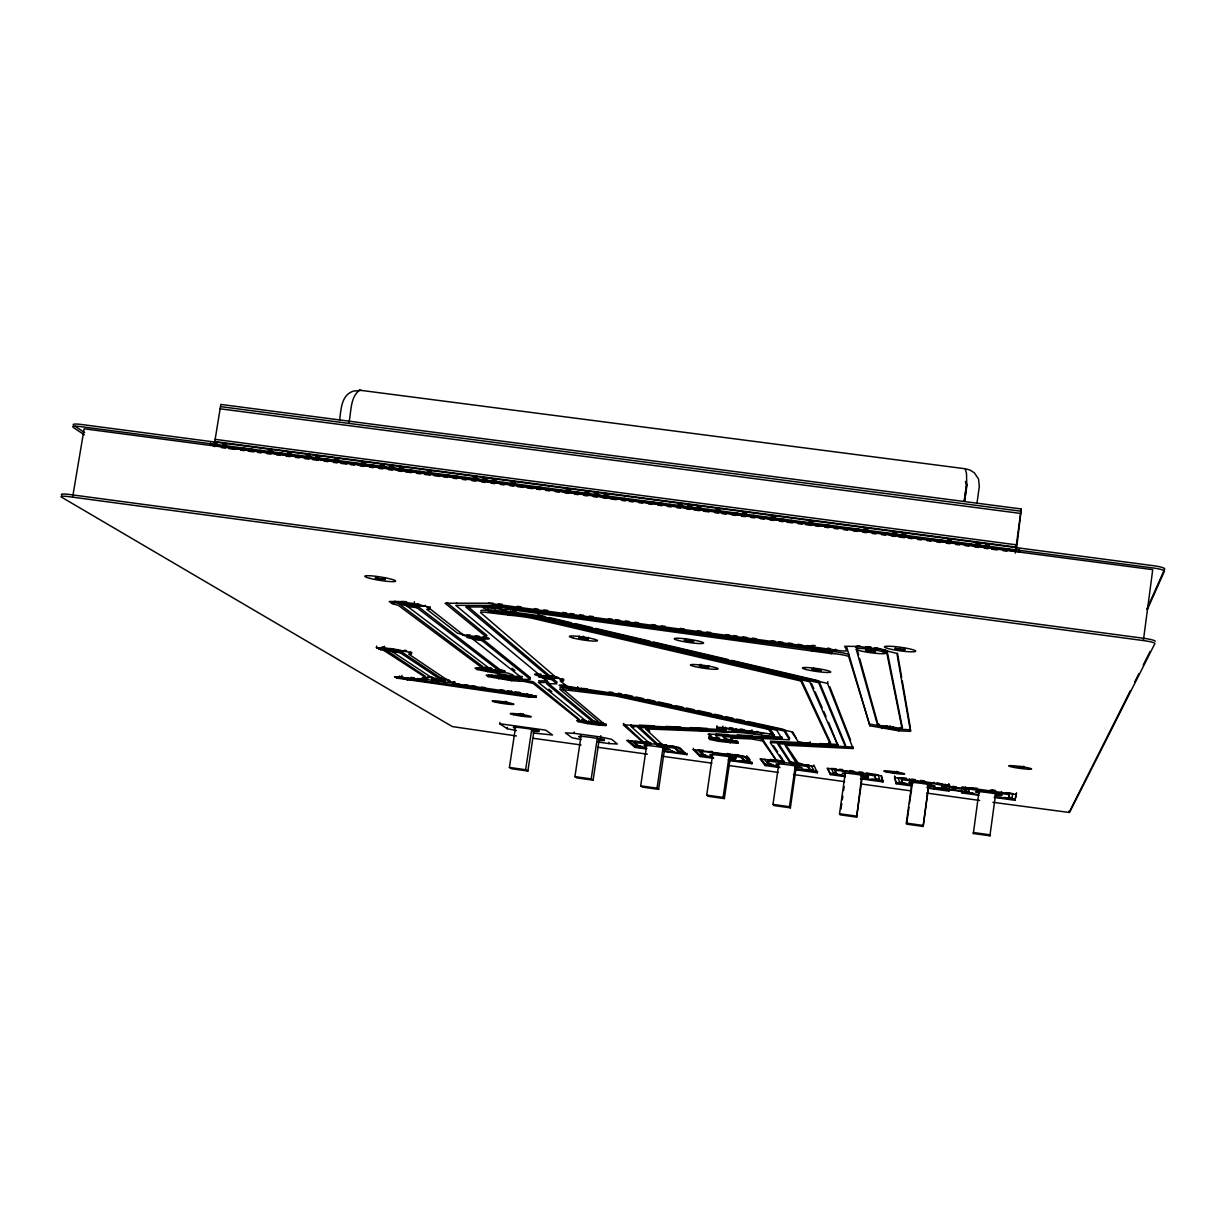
<?xml version="1.0" encoding="UTF-8"?>
<svg xmlns="http://www.w3.org/2000/svg" width="1226" height="1226" viewBox="0 0 1226 1226"><rect width="100%" height="100%" fill="white"/><g stroke="black" fill="none" stroke-linecap="round" stroke-linejoin="round"><path stroke-width="1.5" d="M979.038 795.291L962.042 792.915L961.153 791.582L955.391 790.54L949.66 789.988L948.832 791.092L928.128 788.211M962.042 792.915L961.322 790.28M965.598 787.138L965.368 791.429L965.552 790.126M976.601 794.463L968.678 792.778L968.785 789.023L1009.289 794.647L1009.473 793.329L1006.27 792.64M977.091 788.226L961.92 787.628M973.337 833.511L973.398 832.5L990.072 834.829L989.918 835.825L973.337 833.511L979.084 790.831M1015.312 553.11L1015.741 549.325M1015.925 548.497L1016.354 544.834L215.132 439.352M1016.553 549.018L1021.243 508.959L220.849 404.427L214.427 443.72M1143.475 639.773L1152.731 569.661L84.134 428.778L72.763 496.392M1014.944 800.287L1016.492 793.191L1014.944 800.287L994.163 797.39M1024.185 766.495L1023.986 767.982L1022.821 768.043L1020.124 767.767L1020.323 766.281M1022.821 768.043L1023.128 766.127M968.969 787.705L968.755 789.927L941.905 786.188L941.829 785.284L933.676 783.537L901.478 779.675L901.662 778.357L906.412 778.648M968.678 792.778L968.847 791.475M1021.243 508.959L1016.048 547.072L214.78 441.529M1020.047 552.236L1018.76 551.577L1019.067 549.325M989.918 835.825L995.742 793.145M1001.29 792.931L1001.458 791.613M994.96 797.023L1008.538 798.325L1008.722 797.023M910.673 783.981L910.504 785.268L902.428 783.567L901.478 779.675M929.124 783.199L923.147 826.462L906.627 824.148L906.336 823.09L912.113 781.529M906.888 822.263L908.972 807.229M909.493 803.474L912.634 780.916M964.142 501.173L966.716 482.584L966.502 473.389L965.123 468.746L359.494 390.174C349.732 397.776 351.464 412.442 348.751 423.276M964.387 501.357L966.701 484.684L966.042 483.243M964.678 501.434L966.992 484.776L965.414 481.435M923.147 826.462L928.695 783.828M933.676 783.537L933.86 782.219M926.948 787.552L934.258 788.579L934.442 787.276M977.015 503.043L979.313 486.37L978.517 478.998L974.348 472.822L970.088 470.079L965.123 468.746M941.905 786.188L942.012 783.966L942.089 784.885L949.108 785.851M934.258 788.579L942.15 789.084L942.319 787.797M1016.308 794.509L962.042 786.969L961.138 788.119L955.315 787.552L948.556 786.111L948.679 783.766L949.66 785.176M948.832 791.092L948.955 788.808M845.388 772.257L839.534 813.727L840.178 814.83L856.637 817.144L861.909 774.556M856.637 817.144L862.69 773.974M870.138 724.183L899.041 729.24L910.703 729.761L910.489 731.355L898.827 730.834L869.908 725.777L846.814 647.527L845.771 646.991M876.008 779.889L874.628 775.935L866.338 774.188L866.521 772.87L874.812 774.633L876.008 779.889L861.035 778.387M881.433 649.152L885.908 650.255L885.616 652.263L877.034 650.332A15.494 1.732 8 0 0 856.208 649.136L877.663 725.639L890.183 728.535L902.121 728.995L886.873 653.289L884.957 652.247L885.233 650.255M877.663 725.639L877.893 724.045L878.965 724.198A12.321 1.103 8 0 0 878.015 724.505M874.628 775.935L874.812 774.633M882.076 728.52L882.306 726.941M885.923 727.217L894.06 728.336L887.18 727.646L885.923 727.217L886.153 725.623M887.18 727.646L887.409 726.068M900.145 649.642L905.248 649.734L894.842 648.324L900.145 649.642L900.436 647.619M889.907 727.401L890.122 725.807M890.091 728.152L890.306 726.574M860.468 778.801L882.965 781.927L881.647 775.951M892.942 728.443L893.156 726.849M903.792 649.964L904.083 647.926M898.827 730.834L899.041 729.24M897.83 771.629L897.647 772.978L890.766 772.028L894.275 772.778L894.459 771.43M896.129 783.751L894.628 776.257L896.129 783.751L911.179 785.851M902.121 728.995L902.336 727.401L901.263 727.263L901.049 728.857L898.459 728.152A12.321 1.103 8 0 0 881.142 725.777L878.736 725.792M896.589 772.641L896.773 771.292M894.275 772.778L896.696 773.039L896.88 771.675M902.428 783.567L902.612 782.265M909.401 780.165L909.585 778.847M825.083 650.96L826.401 650.73L816.363 649.382L825.083 650.96L825.359 648.998M795.383 769.254L810.125 770.725L810.309 769.438L807.888 765.33L790.755 762.342L778.709 743.799M794.938 769.683L817.359 772.794L813.88 765.039M813.681 766.357L796.563 763.476L785.054 745.209L853.112 748.534L827.581 683.449L538.658 615.682L507.212 611.268L500.714 609.399L509.204 609.429L830.523 653.535L830.799 651.588L833.726 651.696A10.069 1.103 8.1 0 1 843.703 653.044A10.069 1.103 8.1 0 1 849.02 654.745M830.523 653.535L831.443 653.55L831.718 651.604M831.443 653.55L831.964 651.665M827.581 683.449L827.841 681.656M817.359 772.794L817.543 771.506L802.601 769.438M828.531 743.063L828.515 744.565L828.715 743.109M845.465 776.702L830.462 774.617L828.148 768.518M836.454 774.388L834.63 769.039L836.454 774.388L844.653 776.104L844.821 774.817M773.499 760.089L767.844 759.768L767.66 761.07L783.874 762.725L770.235 742.558L838.109 745.96L828.592 722.375M834.431 770.357L842.17 770.832L842.354 769.514L839.258 769.315M840.959 809.206L841.756 803.582M842.293 799.827L842.814 796.072M843.611 790.448L844.147 786.694M853.112 748.534L853.327 747.094L832.5 746.006M867.073 650.914L865.479 650.286L875.701 651.665L867.073 650.914L867.364 648.922M870.736 651.573L871.012 649.581M767.231 727.493L766.848 728.98L767.062 727.493L769.775 728.305L774.495 735.631L773.729 735.845M779.997 767.599L765.055 765.53L765.239 764.242L761.254 758.925M772.472 735.769L772.441 737.255L772.656 735.815M779.046 766.986L770.725 765.254L770.909 763.951M775.184 761.515L775.368 760.212L784.073 761.407L775.476 759.967M719.815 740.381L726.849 741.362L719.815 740.381L715.616 735.447L782.019 738.665L782.219 737.209L761.622 736.182M796.517 764.779L790.372 807.842L773.974 805.543L772.993 804.394L778.924 763.016M783.874 762.725L783.874 761.131M787.077 743.646C785.146 745.99 795.26 741.745 798.433 744.228M798.295 678.514L797.82 680.292L798.08 678.514L801.268 679.572L830.661 742.941L829.833 743.14M810.125 770.725L807.689 766.633L790.571 763.66L790.755 762.342M790.372 807.842L789.483 806.708L795.383 765.3M811.612 650.776L811.888 648.815M811.842 650.776L812.118 648.83M593.782 721.762L595.085 722.129L594.886 723.509L587.898 722.543L538.383 682.392L548.727 682.56L455.781 605.353L496.147 605.429L812.455 648.278L812.731 646.317L807.367 645.581L806.34 648.018L807.582 648.753M814.003 651.297L814.279 649.351L817.957 649.841M799.26 764.871L799.459 763.553M813.359 669.902L811.811 669.335L821.267 670.622L813.359 669.902L813.62 668.047M802.632 770.265L802.815 768.978M816.761 670.515L817.022 668.66M821.604 650.654L821.88 648.692M809.972 742.113L809.942 743.6L810.156 742.159M807.689 766.633L807.888 765.33M709.716 739.447L708.98 736.995L709.716 739.447L718.574 741.332L737.837 743.339L738.037 741.96L727.079 741.102M701.333 750.527L701.134 751.829L712.352 751.446M730.604 755.614L724.367 798.586L708.03 796.302L706.712 795.107L712.735 753.821M646.117 748.979L634.991 747.431L626.716 740.397L642.654 742.098L623.268 724.872L717.547 729.378L716.904 725.823M718.574 741.332L718.788 739.952L722.099 740.412M716.689 727.279L722.696 727.554L722.911 726.099M721.026 740.749L721.225 739.355M650.822 742.91L635.068 741.316L634.884 742.634L650.638 744.213L630.792 726.267L726.053 730.757L724.428 728.734L725.531 727.171M723.601 741.178L723.8 739.799M726.053 730.757L726.267 729.317L716.812 728.857M725.639 740.994L725.838 739.6M726.007 741.439L726.849 739.155A10.712 0.843 8.3 0 1 734.098 740.948M724.168 736.458L726.604 739.416L726.39 740.81L730.374 741.837L717.501 740.335L716.29 739.891L719.34 739.83L719.539 738.435L716.49 738.512M730.206 742.941L730.405 741.561M724.367 798.586L723.125 797.406L729.118 756.09M736.198 728.566L735.523 730.267L736.519 730.711M734.359 754.634L741.209 756.059L744.688 760.319L744.504 761.607L741.025 757.377L732.458 755.584L732.642 754.266M735.447 741.96L735.646 740.565M735.6 741.975L735.799 740.581M737.837 743.339L737.209 740.902M725.317 728.627L739.952 730.558L740.152 729.102L742.68 729.225M739.952 730.558L754.021 732.811L740.473 731.248L740.673 729.807M750.527 730.849L750.312 732.305L746.864 732.137L742.91 731.278L743.125 729.822M742.91 731.278L744.029 729.731M744.182 731.677L744.397 730.221M741.025 757.377L741.209 756.059M746.864 732.137L747.078 730.681M749.408 732.397L749.622 730.941M739.171 760.61L752.197 762.419L751.998 763.706L746.68 757.055L746.864 755.737M750.389 737.454C746.19 739.6 756.181 736.075 762.848 739.585L775.889 759.522M604.694 724.413L600.464 723.309L559.715 689.211L615.667 695.97L768.319 729.301L772.518 734.343L751.768 731.263L751.967 729.807M687.081 753.377L686.897 754.649L679.924 747.783L662.653 744.872L645.642 728.918L741.5 732.627L753.714 734.006L753.929 732.566L762.71 733.01M657.473 743.83L674.79 746.833L679.311 751.216L679.112 752.503L674.606 748.151L657.274 745.132L657.473 743.83L638.21 725.991M664.936 746.496L658.623 789.375L657.044 788.149L663.113 746.925M665.902 746.343L666.101 745.025M685.855 640.861L684.139 640.263L693.839 641.581L685.855 640.861L686.146 638.961M663.005 750.848L672.017 752.105L672.2 750.818M689.41 641.505L689.686 639.604M674.606 748.151L674.79 746.833M708.812 665.733L708.551 667.511L704.398 667.404L699.51 666.285L699.77 664.507M699.51 666.285L700.567 666.101L700.828 664.323M701.103 666.821L701.364 665.044A13.747 1.364 8.3 0 1 716.965 669.197A13.747 1.364 8.3 0 1 693.901 666.346A13.747 1.364 8.3 0 1 701.211 665.136M704.398 667.404L704.659 665.641M712.919 758.266L699.893 756.457L693.257 749.638L693.456 748.32M707.479 667.695L707.739 665.917M699.893 756.457L700.092 755.185L694.774 749.699M713.701 757.898L705.241 756.135L705.425 754.848M597.644 741.991L608.786 743.538L608.97 742.266M782.019 738.665L776.748 730.252L617.26 695.387L617.49 693.839M634.991 747.431L635.175 746.159L628.294 740.259M646.884 748.488L640.018 747.078L640.202 745.791M642.01 743.017L642.209 741.715M647.42 727.34L647.405 728.765L647.604 727.386M658.623 789.375L642.347 787.092L640.692 785.851L646.776 744.657M563.485 680.706L555.209 676.691L480.607 612.663A9.808 1.042 8.7 0 1 488.745 612.693L511.778 615.437A29.393 3.111 8.7 0 1 531.563 618.119L799.567 680.691L801.022 681.35L830.462 744.397L808.486 743.492L798.325 741.868L791.567 731.753L622.088 694.636L567.301 686.376L560.175 680.951L563.485 680.706L563.73 679.127L560.42 679.373M575.04 687.633L574.81 689.196L571.362 689.073L566.948 688.108L567.178 686.56M566.948 688.108L567.99 686.422M568.45 688.568L568.68 687.02M567.745 687.97L570.381 688.23L570.626 686.683M571.362 689.073L571.592 687.525M588.449 637.336L588.173 639.175L584.082 639.114L578.871 637.903L579.147 636.079M580.634 638.501L580.909 636.662M573.998 689.334L574.228 687.786M578.871 637.903L582.963 637.964L583.239 636.125M584.082 639.114L584.358 637.29M559.945 687.679L566.09 687.372L577.201 689.165L577.691 686.698M579.3 691.219L579.53 689.671L586.212 690.238M587.208 639.39L587.484 637.566M581.001 739.569L571.96 737.715L565.416 732.872L574.044 733.317L574.228 732.014M581.63 688.184L580.71 691.265L581.155 689.763M582.58 689.027L582.35 690.575L581.4 689.748M587.269 723.57L578.151 721.654L578.35 720.275L587.484 722.191L587.269 723.57L598.778 725.164L606.012 725.516L606.211 724.137L590.763 722.65M599.345 738.542L593.123 780.18L576.925 777.912L574.933 776.625L581.093 735.523M588.112 721.164L587.898 722.543L594.886 723.509M588.633 722.451L588.832 721.072M589.216 722.926L589.43 721.547L592.005 721.991M590.978 722.696L591.193 721.317M594.15 723.601L594.38 721.547L548.145 683.28M598.778 725.164L598.993 723.784M593.123 780.18L591.208 778.908L597.369 737.791M608.786 743.538L617.383 744.029L611.59 739.293L600.602 737.01L600.801 735.707M603.085 724.076L603.284 722.681M603.238 724.076L603.437 722.696M506.813 701.716L506.583 703.142L505.173 702.728L505.388 701.318M394.236 604.142L392.105 603.606L392.412 601.736L394.726 602.273L394.236 604.142L398.404 605.414L482.125 667.864L475.014 668.032L477.067 669.549L513.265 676.262L486.201 675.189L488.163 676.629L511.656 680.691L511.886 679.143L520.606 679.465L533.31 681.825L579.147 719.233M511.686 691.265L511.227 692.751L509.326 693.119L513.372 694.33L513.587 692.859M516.437 730.589L507.273 728.719L507.472 727.432M514.981 693.257L403.017 678.422L527.992 695.709L515.226 693.441L515.196 691.786M515.226 693.441L515.456 691.97M516.79 694.161L524.253 695.188L516.79 694.161L517.004 692.675M518.246 694.59L518.475 693.104M519.993 694.284L520.222 692.797M534.184 729.485L527.885 771.031L511.732 768.779L509.418 767.445L515.656 726.436M521.05 695.065L521.265 693.594M518.751 715.11L517.403 714.727L524.299 715.693L518.751 715.11L518.966 713.747M533.862 616.678C532.912 621.413 535.624 614.839 531.854 616.218M520.36 714.865L520.575 713.501M523.533 695.311L523.747 693.839M521.341 715.555L521.54 714.191L523.839 714.421L523.625 715.785M522.95 715.31L523.15 713.946M376.689 646.087L376.428 647.696L384.382 650.776L425.376 677.38L422.204 677.61L427.552 679.909L394.481 676.721L396.703 678.085L528.758 697.088L528.988 695.617L536.528 695.908M527.885 771.031L525.632 769.713L531.854 728.688M540.972 674.331L540.727 675.924L549.079 677.058L549.938 675.557A12.321 1.103 8.6 0 1 558.857 677.825A12.321 1.103 8.6 0 1 552.849 678.039M550.796 676.721L550.551 678.315L547.057 678.208L542.505 677.212L542.75 675.618M542.505 677.212L543.547 675.465M543.976 676.829L543.731 678.407L548.114 679.097L551.777 679.526L552.006 677.947M544.068 677.687L544.298 676.093L547.302 676.614L547.057 678.208M543.302 677.058L545.999 677.319L546.244 675.725M467.52 606.257L549.876 675.955L549.646 677.549L554.581 678.867L551.21 679.051L556.865 683.832L546.474 683.664L595.591 724.091L598.365 723.999L594.181 722.926M549.754 678.468L549.984 676.875M478.814 638.026L530.306 679.357L507.809 679.357L495.043 676.997L522.138 678.085L471.136 637.765L479.994 638.976L472.93 638.332L473.19 636.585M473.343 637.551L473.067 639.298L477.619 640.003L481.879 640.493L482.155 638.761M474.876 637.827L475.152 636.079M476.255 638.915L476.516 637.168M479.182 639.19L479.443 637.443M477.067 669.549L477.312 667.955L488.086 670.315L487.841 671.879M492.867 605.154L493.174 603.207L445.099 603.238L486.569 637.137A9.134 0.904 8.7 0 1 483.289 637.474A31.478 3.126 8.7 0 1 463.106 634.731L457.421 633.152L426.725 609.261L429.974 608.755L430.265 606.885M494.538 611.713L492.607 611.069L502.308 612.387L494.538 611.713L494.829 609.812M488.163 676.629L488.408 675.082L497.189 676.982M489.649 670.913L488.055 670.438L496.055 671.541L489.649 670.913L489.894 669.335M412.947 604.663L500.3 671.664C500.116 674.07 469.727 667.756 491.856 670.239L492.101 668.66M501.388 612.648L501.679 610.732M492.653 671.434L492.898 669.856M494.461 671.051L494.706 669.473M495.304 671.695L495.549 670.116M790.571 763.66L777.514 743.692L845.557 747.109L818.723 682.805L537.57 616.785L505.143 612.234L505.434 610.318A9.9 1.073 8.7 0 0 493.848 608.234A9.9 1.073 8.7 0 0 488.071 608.51M508.284 615.36L508.575 613.444L501.465 612.494M498.706 678.913L498.936 677.365L502.645 677.871M510.001 615.36L510.292 613.46M510.629 611.023L510.338 612.939L511.732 614.211M510.261 615.421L510.552 613.521M507.058 677.058L506.813 678.606L498.967 677.534L503.472 678.499L503.871 675.94M505.265 678.147L505.495 676.599M503.472 678.499L506.077 678.76L506.307 677.212M506.599 676.032L506.369 677.595L512.729 678.974M507.273 728.719L499.656 723.738L499.856 722.436M505.173 702.728L499.426 702.146L503.534 703.019L503.748 701.594M503.534 703.019L505.909 703.249L506.123 701.839M407.354 680.323L407.568 678.867L396.933 676.614L396.703 678.085M410.342 652.155L410.097 653.764L411.476 653.795L411.737 652.186M408.273 679.373L406.725 678.928L414.143 679.955L408.273 679.373L408.503 677.901M411.078 679.863L411.308 678.392M412.595 679.526L412.825 678.039M413.514 680.093L413.744 678.622M428.64 606.87L428.61 608.816L428.901 606.931L427.016 607.391M417.851 678.361L417.622 679.832L421.56 680.982L419.706 681.395M436.073 680.307L434.525 679.863L434.77 678.376L436.303 678.821L436.073 680.307L438.908 680.798L442.05 680.89L442.28 679.403M434.525 679.863L435.414 678.223M438.908 680.798L439.153 679.311M441.283 678.361L441.038 679.848L433.452 678.775M441.391 681.043L441.621 679.541M390.159 648.585L389.914 650.194L434.111 679.219C422.694 679.173 455.061 683.71 441.789 680.353L442.034 678.867L401.929 652.109M454.555 681.641L454.386 683.173L452.915 683.403L524.621 693.947L534.613 696.077L536.298 697.379L528.758 697.088M377.317 578.703L375.171 577.998L385.271 579.362L377.317 578.703L377.639 576.71M384.458 579.668L384.765 577.676M378.957 649.336L379.202 647.726L384.642 649.167L425.238 676.17M376.428 647.696L384.228 647.864L384.489 646.24M398.312 649.703L397.393 651.496L391.63 650.7L389.914 650.194L390.833 648.401M391.63 650.7L391.876 649.09M392.243 649.949L391.998 651.558L396.197 652.217L400.105 652.676L400.366 651.067M390.573 650.01L393.24 650.27L393.5 648.646M394.726 651.236L394.971 649.627M397.393 651.496L397.638 649.887M491.856 670.239L404.902 604.479L414.403 605.767L406.894 605.123L407.185 603.253M407.722 604.525L407.43 606.395L412.319 607.161L416.871 607.682L417.162 605.813L500.545 670.07L499.825 670.806M410.48 605.767L410.787 603.897M401.638 676.951L401.867 675.465M413.591 606.027L413.882 604.157M463.106 634.731L427.292 606.655L414.189 603.636L414.48 601.751M454.248 683.127L448.241 680.66L408.733 654.117L410.327 653.81L410.572 652.201L408.978 652.508M406.925 677.932L406.695 679.403M339.571 420.303C341.165 409.622 340.997 394.971 353.64 391.048L359.77 390.588M209.753 445.406L210.657 442.801M1008.538 798.325L1009.473 793.329M1146.938 608.924L1164.7 568.956A11.785 1.747 7.2 0 0 1153.727 565.738L81.376 424.472A11.555 1.624 10 0 0 73.545 425.161M1147.291 609.598L1164.409 571.209A11.785 1.747 7.2 0 0 1153.421 568.006L81.008 426.648A11.555 1.609 10 0 0 73.177 427.322L84.272 434.801M1130.387 690.606L1069.7 811.229L1068.72 811.336M1134.663 682.116L1138.939 673.626M1143.214 665.12L1150.049 651.542M427.414 678.698L424.564 677.503L424.441 679.02M431.016 677.855L433.667 677.641M445.651 680.2L442.034 678.867M484.285 668.308L491.09 668.492M495.273 675.434L498.2 675.22M513.004 674.99L508.3 673.181L495.227 671.296M539.256 674.76L540.344 675.664M554.275 677.58L549.876 675.955M585.139 720.474L585.982 721.149M598.043 722.819L594.38 721.547M642.301 740.964L623.482 723.478M456.072 603.453L456.946 603.177M730.696 736.688L741.316 736.964M729.884 740.642L726.604 739.416M771.951 733.102L772.732 732.887M785.253 743.799L787.261 743.676M530.536 677.779L483.626 639.941M538.612 680.828L547.041 680.936M556.298 682.407L557.11 682.269L553.278 679.02M732.826 730.558L733.715 730.466M715.831 734.037L727.907 734.512M788.732 738.45L789.667 738.374L784.441 729.654M770.434 741.148L810.401 743.079M896.696 773.039L897.647 772.978M394.726 602.273L398.695 603.544L482.37 666.27L480.653 666.546M505.143 612.234L501.066 611.284A9.915 1.057 8.7 0 0 487.764 610.41A9.915 1.057 8.7 0 0 503.534 613.49L533.249 617.122L809.727 681.779L838.109 745.96M831.688 653.611L833.45 653.657A10.069 1.103 8.1 0 1 843.427 655.006A10.069 1.103 8.1 0 1 848.744 656.692L869.908 725.777M399.324 652.155C408.902 651.221 374.497 647.297 391.201 651.037M541.34 676.43L538.475 676.66L543.133 677.917M510.108 676.139L522.368 676.507M511.656 680.691L524.161 681.441L533.08 683.372L579.454 720.398L576.741 720.536L578.151 721.654M454.616 681.687L453.145 681.917L454.754 682.468M566.335 685.824L563.255 686.024L564.803 686.591M563.025 687.571L617.26 695.387M617.49 694.774L617.429 696.322M587.177 721.961L584.419 722.068L595.591 724.091M639.328 725.148L654.454 725.869M665.795 726.42L680.905 727.141M690.361 727.6L707.371 728.413M717.685 729.838L723.371 730.114M653.06 727.616L668.093 728.351M679.357 728.888L692.521 729.531M703.785 730.083L718.819 730.819M728.213 731.263L741.378 731.907M753.714 734.006L773.974 736.596A17.915 1.456 8.2 0 1 773.529 737.286L708.107 734.037L711.8 738.282L708.781 738.389M737.27 734.972L752.258 735.723M499.656 723.738L545.662 730.129L552.528 735.002L533.065 733.01M819.704 743.554L838.308 744.504M794.479 743.14L801.942 743.523M809.788 744.826L823.044 745.515M703.372 750.251L697.9 749.944L702.268 754.511L705.778 755.247M679.158 751.584L682.683 751.799L677.993 747.186M672.017 752.105L679.112 752.503M770.051 759.507L773.79 759.737M210.29 444.992L1018.76 551.577M744.412 760.672L748.044 760.886L744.443 756.411L735.569 754.542M744.504 761.607L728.167 759.905M836.025 768.748L831.228 768.472L833.389 772.748L836.791 773.468M804.333 769.438L813.666 770.005L811.152 765.683M899.915 777.882L906.489 778.295M876.345 778.954L879.532 779.154L878.138 774.985L874.69 774.25M935.836 787.72L945.644 788.349L945.583 787.353L945.399 788.655L945.369 784.318M1008.676 797.36L1012.017 797.574L1012.875 793.697L1007.895 792.624M700.567 666.101L708.551 667.511M435.184 679.71L442.05 680.89M743.814 731.186L750.312 732.305M516.1 692L519.686 692.399M744.213 731.294L747.829 731.723M952.25 788.839L955.575 789.237M586.733 721.608L593.736 722.574L594.472 721.271A10.651 0.828 8.5 0 1 598.15 721.961M220.496 406.618L1020.936 511.196M220.144 408.794L1020.63 513.433M213.462 442.969L217.263 443.475M222.948 444.226L226.749 444.731M268.479 450.218L272.264 450.724M287.436 452.716L291.236 453.222M306.408 455.214L310.209 455.72M315.894 456.47L319.679 456.976M334.867 458.968L338.652 459.474M361.409 462.463L365.21 462.968M380.382 464.976L384.182 465.466M389.868 466.217L393.653 466.723M399.354 467.474L403.139 467.964M427.797 471.213L431.598 471.719M473.328 477.22L477.113 477.711M482.814 478.462L486.599 478.968M492.3 479.718L496.086 480.209M511.257 482.216L515.058 482.707M566.274 489.465L570.059 489.956M585.231 491.963L589.032 492.454M594.717 493.204L598.518 493.71M604.203 494.461L608.004 494.967M678.177 504.208L681.978 504.714M687.663 505.449L691.449 505.955M697.15 506.706L700.935 507.212M716.107 509.204L719.907 509.71M742.665 512.698L746.465 513.204M771.123 516.452L774.909 516.958M809.053 521.448L812.853 521.954M864.069 528.697L867.855 529.203M892.513 532.452L896.313 532.942M901.999 533.693L905.799 534.199M947.529 539.701L951.315 540.191M975.973 543.44L979.773 543.946M985.459 544.696L989.244 545.202M242.763 448.21L246.549 448.716M250.349 449.206L254.15 449.712M259.835 450.463L263.636 450.953M269.322 451.704L273.107 452.21M278.808 452.961L282.593 453.451M288.294 454.202L292.079 454.708M297.78 455.459L301.565 455.965M307.251 456.716L311.052 457.206M326.223 459.214L330.024 459.704M352.781 462.708L356.582 463.213M362.268 463.964L366.068 464.455M371.754 465.206L375.554 465.711M381.24 466.462L385.041 466.968M390.726 467.704L394.511 468.209M400.212 468.96L403.998 469.466M409.699 470.217L413.484 470.707M419.185 471.458L422.97 471.964M445.743 474.968L449.528 475.458M455.214 476.209L459.014 476.715M464.7 477.466L468.501 477.956M474.186 478.707L477.987 479.213M483.672 479.964L487.473 480.469M502.645 482.462L506.445 482.967M512.131 483.718L515.916 484.209M538.689 487.212L542.474 487.718M548.175 488.469L551.961 488.959M557.661 489.71L561.447 490.216M567.148 490.967L570.933 491.457M576.618 492.208L580.419 492.714M586.105 493.465L589.905 493.971M595.591 494.706L599.391 495.212M624.049 498.461L627.85 498.967M641.121 500.714L644.922 501.219M650.608 501.97L654.393 502.461M660.094 503.212L663.879 503.717M669.58 504.468L673.365 504.959M679.066 505.71L682.851 506.215M688.552 506.966L692.338 507.472M707.509 509.464L711.31 509.97M734.067 512.958L737.868 513.464M743.554 514.215L747.354 514.721M753.04 515.472L756.84 515.962M762.526 516.713L766.327 517.219M772.012 517.97L775.797 518.46M781.498 519.211L785.284 519.717M790.985 520.468L794.77 520.973M800.471 521.724L804.256 522.215M827.029 525.218L830.814 525.724M836.5 526.46L840.3 526.965M845.986 527.716L849.787 528.222M855.472 528.973L859.273 529.463M864.958 530.214L868.759 530.72M883.931 532.712L887.731 533.218M893.417 533.969L897.217 534.475M929.461 538.72L933.247 539.225M938.947 539.976L942.733 540.467M948.434 541.218L952.219 541.723M957.92 542.474L961.705 542.965M967.391 543.716L971.191 544.221M976.877 544.972L980.677 545.463M1005.335 548.727L1009.136 549.217M221.538 447.643L225.339 448.134M229.124 448.639L234.825 449.39M240.511 450.141L244.311 450.647M248.096 451.137L253.782 451.888M257.583 452.394L261.383 452.9M267.069 453.651L270.869 454.141M276.555 454.892L280.356 455.398M286.041 456.149L289.826 456.654M295.527 457.39L299.313 457.896M305.013 458.647L308.799 459.152M312.599 459.643L318.285 460.394M323.986 461.145L327.771 461.65M333.472 462.401L337.257 462.907M341.058 463.397L346.743 464.148M350.544 464.654L354.329 465.16M360.03 465.911L363.815 466.401M369.516 467.152L373.302 467.658M379.003 468.409L382.788 468.899M388.489 469.65L392.274 470.156M397.96 470.907L401.76 471.412M405.561 471.903L411.246 472.654M416.932 473.405L420.733 473.91M424.533 474.416L430.219 475.167M434.004 475.657L439.705 476.408M443.49 476.914L447.291 477.404M452.976 478.155L456.777 478.661M462.463 479.412L466.263 479.918M471.949 480.669L475.749 481.159M481.435 481.91L485.235 482.416M490.921 483.167L494.722 483.672M500.407 484.423L504.208 484.914M509.893 485.665L513.694 486.17M517.479 486.661L523.18 487.412M526.965 487.917L532.651 488.668M536.452 489.174L540.252 489.664M545.938 490.415L549.738 490.921M555.424 491.672L559.225 492.178M564.91 492.929L568.695 493.419M574.396 494.17L578.182 494.676M583.882 495.427L587.668 495.917M593.369 496.668L597.154 497.174M602.855 497.925L606.64 498.43M610.441 498.921L616.126 499.672M621.827 500.423L625.612 500.928M629.413 501.434L633.198 501.924M638.899 502.675L642.685 503.181M648.385 503.932L652.171 504.422M657.872 505.173L661.657 505.679M667.358 506.43L671.143 506.936M676.829 507.687L680.629 508.177M686.315 508.928L690.115 509.434M693.916 509.939L699.602 510.69M703.402 511.181L709.088 511.932M714.773 512.683L718.574 513.188M722.359 513.679L726.16 514.184M731.845 514.935L735.646 515.441M741.332 516.192L745.132 516.682M750.818 517.433L754.618 517.939M760.304 518.69L764.105 519.196M769.79 519.947L773.591 520.437M779.276 521.188L783.077 521.694M786.862 522.184L792.563 522.935M798.249 523.686L802.049 524.192M805.834 524.697L811.535 525.448M815.321 525.939L819.121 526.444M824.807 527.195L828.607 527.701M834.293 528.452L838.094 528.942M843.779 529.693L847.58 530.199M853.265 530.95L857.051 531.44M862.752 532.191L866.537 532.697M872.238 533.448L876.023 533.954M881.724 534.705L885.509 535.195M891.21 535.946L894.995 536.452M898.796 536.957L904.482 537.708M908.282 538.199L912.067 538.704M917.768 539.455L921.554 539.961M927.254 540.697L931.04 541.202M936.741 541.953L940.526 542.459M946.227 543.21L950.012 543.7M955.713 544.451L959.498 544.957M965.184 545.708L968.984 546.214M974.67 546.965L978.471 547.455M984.156 548.206L987.957 548.712M991.742 549.217L997.443 549.953M1003.129 550.704L1006.929 551.21M498.338 603.744L502.124 604.249M517.295 606.303L521.096 606.824M534.367 608.617L538.153 609.138M543.838 609.904L547.624 610.41M562.795 612.464L566.596 612.985M570.381 613.49L574.166 614.011M579.867 614.778L583.653 615.299M589.338 616.065L593.139 616.571M608.295 618.64L612.096 619.145M615.881 619.666L619.682 620.172M625.367 620.938L629.153 621.459M634.838 622.226L638.639 622.747M651.91 624.54L655.695 625.045M661.381 625.827L665.182 626.333M680.338 628.386L684.139 628.907M697.41 630.7L701.195 631.206M706.881 631.988L710.682 632.493M725.853 634.547L729.639 635.068M733.424 635.574L737.224 636.095M742.91 636.861L746.695 637.367M752.396 638.148L756.181 638.654M771.353 640.708L775.139 641.229M778.939 641.734L782.724 642.255M788.41 643.022L792.211 643.527M797.896 644.309L801.681 644.815M488.53 603.269L832.01 649.519A10.237 1.134 8.1 0 0 846.844 650.531L844.653 646.255L859.165 646.485L880.513 649.366L896.896 653.427L910.489 731.355M509.495 607.498L513.28 608.004M536.007 611.084L539.792 611.605M545.478 612.372L549.263 612.877M554.949 613.659L558.734 614.165M571.99 615.958L575.776 616.479M581.461 617.245L585.246 617.766M590.932 618.532L594.717 619.038M617.444 622.118L621.23 622.639M626.915 623.406L630.7 623.911M636.386 624.693L640.171 625.199M653.427 626.992L657.213 627.513M662.898 628.279L666.683 628.785M672.369 629.566L676.154 630.072M681.84 630.838L685.625 631.359M698.881 633.152L702.667 633.673M708.352 634.44L712.137 634.945M734.864 638.026L738.65 638.547M744.335 639.313L748.121 639.819M753.791 640.6L757.591 641.106M780.318 644.186L784.104 644.692M799.245 646.746L803.03 647.267M821.635 650.347L825.297 650.837M512.437 611.268L516.069 611.759M490.814 611.038L496.147 611.759M414.189 603.636L398.373 601.491L389.24 601.491L392.105 603.606M384.228 647.864L397.791 649.719L409.101 652.186L411.476 653.795M583.469 688.445L587.131 688.951M609.107 691.97L612.77 692.475M508.192 678.637L511.886 679.143M589.875 690.744L593.537 691.249M599.039 692L602.702 692.506M608.188 693.257L611.851 693.763M570.412 688.414L574.059 688.92M577.201 689.165L620.954 695.295L782.97 730.742L784.226 731.156L789.452 739.814L722.896 736.565L727.309 741.899M410.787 677.38L414.327 677.871M419.721 678.606L423.46 679.127M427.215 679.648L459.03 684.031M464.654 684.813L468.393 685.334M472.148 685.84L475.887 686.361M481.496 687.127L485.251 687.648M500.223 689.717L503.963 690.238M507.702 690.744L511.457 691.265M422.755 680.951L426.541 681.487M432.242 682.269L436.027 682.79M449.314 684.629L453.099 685.15M468.286 687.234L472.071 687.771M475.872 688.292L479.657 688.813M485.358 689.594L489.143 690.115M502.43 691.954L506.231 692.475M511.916 693.257L515.717 693.793M521.402 694.575L528.988 695.617M729.685 727.662L732.949 728.106M751.768 731.263L722.696 727.554M740.473 731.248L732.091 730.098L733.5 731.922L732.612 732.014L637.995 727.386L657.274 745.132M640.493 741.224L650.5 742.604M662.147 744.228L650.301 743.921M800.67 763.461L790.571 762.066L790.387 763.384L783.69 762.449M992.033 790.05L995.665 790.54M727.11 753.5L730.803 754.021M849.787 770.541L853.511 771.062M859.089 771.828L862.813 772.349M911.454 779.108L915.194 779.629M920.787 780.41L924.527 780.916M990.225 790.05L993.964 790.571M693.257 749.638L746.68 757.055M894.444 777.59L948.495 785.1M574.044 733.317L600.602 737.01M708.475 752.258L732.458 755.584M842.17 770.832L866.338 774.188M952.771 786.356L956.418 786.877M968.693 791.904L942.074 788.195L942.15 789.084M864.315 777.774L868.085 778.295M635.175 746.159L646.301 747.691M670.407 751.048L674.101 751.569M677.809 752.074L685.227 753.116M700.092 755.185L711.249 756.733M731.723 759.584L735.447 760.089M765.239 764.242L778.311 766.051M830.646 773.33L841.894 774.893M864.407 778.02L868.146 778.556M871.901 779.077L883.149 780.64M896.298 782.464L911.362 784.563M933.951 787.705L949.016 789.789M962.211 791.628L973.551 793.207M1003.788 797.406L1015.128 798.984M664.645 751.553L686.897 754.649M729.669 760.595L751.998 763.706M516.376 735.952L452.317 726.574L61.423 497.097A11.586 1.364 9.7 0 1 69.238 496.699L1143.843 640.631A11.816 1.471 7.3 0 1 1154.877 643.604L1069.532 812.501L992.891 802.294M533.402 738.313L581.017 744.948M597.721 747.278L647.405 754.189M662.055 756.227L711.892 763.17M728.275 765.453L778.28 772.411M793.452 774.525L844.668 781.667M860.591 783.874L911.623 790.985M926.733 793.084L979.651 800.455M509.418 767.445L525.632 769.713M574.933 776.625L591.208 778.908M640.692 785.851L657.044 788.149M706.712 795.107L723.125 797.406M772.993 804.394L789.483 806.708M839.534 813.727L856.085 816.056M906.336 823.09L922.948 825.42M726.114 740.458L719.049 739.493L718.742 738.037A10.712 0.843 8.3 0 0 716.643 739.125M359.494 390.174L361.302 390.481M393.24 650.27L398.067 651.312M545.999 677.319L550.551 678.315M618.272 693.226L621.184 693.732M570.381 688.23L574.81 689.196M1020.124 767.767L1016.4 766.94L1023.986 767.982M582.963 637.964L588.173 639.175M441.099 678.33L445.176 679.112A11.555 0.965 8.7 0 1 447.796 680.859M642.424 746.557L637.091 745.454L631.62 740.734M672.568 746.052L676.185 746.803M772.886 764.702L767.706 763.614L764.426 759.185M880.314 648.952L877.31 648.324A15.494 1.747 8 0 0 874.399 647.818M906.014 783.322L899.332 781.912L898.275 777.774M805.911 764.564L809.405 765.315M937.124 782.908L940.388 783.613M737.01 742.297L733.01 741.224L730.497 738.098L751.415 738.941L762.649 741.01L776.41 760.672L760.059 758.909L765.055 765.53M709.915 738.067L717.011 739.569M709.946 738.42L710.145 737.025L712 736.903L709.532 734.052M770.097 734.037L774.173 735.14M761.438 732.949L761.039 734.374M615.896 694.422L765.361 727.095M624.923 694.56L632.386 696.199M636.125 697.012L643.604 698.651M647.343 699.464L654.822 701.103M658.546 701.931L671.633 704.797M675.373 705.624L682.851 707.249M686.575 708.076L694.054 709.716M697.793 710.528L710.881 713.394M714.605 714.222L722.022 715.846M725.731 716.658L733.148 718.283M736.857 719.095L744.259 720.719M747.967 721.532L783.184 729.255M537.862 614.87L545.309 616.617M549.049 617.49L571.408 622.747M575.147 623.62L591.928 627.559M595.652 628.432L649.719 641.121M653.443 641.995L728.014 659.496M731.738 660.37L817.497 680.491M535.931 617.122L548.957 620.172M552.681 621.046L586.166 628.877M589.89 629.75L606.64 633.673M610.364 634.532L643.849 642.378M647.573 643.252L664.323 647.159M668.032 648.033L722.007 660.661M725.715 661.534L796.425 678.07M881.54 651.282L884.62 652.201A15.494 1.732 8 0 1 876.866 653.427A15.494 1.732 8 0 1 856.622 649.749L856.33 649.581M471.136 637.765L472.93 638.332M404.902 604.479L406.894 605.123M526.69 693.686L528.207 694.222M797.82 762.557L787.169 746.864M901.417 727.294L902.428 727.861L887.164 651.282L885.846 650.439M856.897 647.757L855.533 646.899A15.494 1.747 8 0 1 859.671 646.209M396.78 650.47L441.789 680.353M75.123 426.219L84.64 432.655M523.349 694.498L525.157 695.862M211.608 444.379L214.581 446.678M511.978 668.247L514.951 670.607M548.865 689.196L551.792 691.571M446.877 602.533L486.845 635.375A9.134 0.904 8.7 0 1 486.324 635.758M551.47 679.081L465.788 606.947L499.641 607.023L812.93 649.474A10.145 1.119 8.1 0 0 828.194 651.834A10.145 1.119 8.1 0 0 827.473 650.01A10.145 1.119 8.1 0 0 812.455 648.278M562.765 689.027L606.012 725.516M634.884 742.634L640.018 747.078M573.967 688.46L575.638 689.916M501.066 611.284L503.534 613.49M631.007 724.872L633.781 727.416M645.857 727.524L649.765 731.232M701.134 751.829L705.241 756.135M747.937 757.07L750.067 759.752M767.66 761.07L770.725 765.254M749.883 731.707L750.741 732.903M773.529 745.76L777.667 751.906M779.736 754.986L782.847 759.599M792.701 731.876L796.425 738.343M830.462 774.617L827.121 768.227L880.958 775.706L882.965 781.927M811.459 683.388L813.803 688.705M815.183 691.847L822.232 707.892M823.765 711.371L826.063 716.612M818.983 681.028L845.771 745.669M829.849 686.821L838.17 708.184M838.569 709.21L850.568 740.014M826.033 649.703L826.768 651.757M858.644 654.868L856.499 647.144A15.494 1.747 8 0 1 860.637 646.454M859.656 658.5L877.387 722.252M897.493 653.243L901.692 677.534M902.213 680.583L910.397 727.953M513.571 613.674A29.393 3.126 8.7 0 1 516.698 614.011M523.441 614.885A29.393 3.126 8.7 0 1 526.858 615.391M480.899 610.763A9.808 1.042 8.7 0 1 489.036 610.809M1155.183 641.336A11.816 1.487 7.3 0 0 1144.149 638.363L69.606 494.507A11.586 1.379 9.7 0 0 61.79 494.921M979.436 793.099A13.317 0.965 7.9 0 1 980.417 791.781A13.317 0.965 7.9 0 1 999.696 794.663A13.317 0.965 7.9 0 1 995.267 795.444M912.818 783.828A13.256 0.965 8 0 1 913.83 782.51A13.256 0.965 8 0 1 933.262 785.498A13.256 0.965 8 0 1 927.117 786.035M711.386 755.507A13.149 0.95 8.3 0 1 717.087 755.032A13.149 0.95 8.3 0 1 734.589 757.99A13.149 0.95 8.3 0 1 728.826 758.465M515.135 728.229A13.103 0.95 8.5 0 1 519.717 727.6A13.103 0.95 8.5 0 1 537.463 730.589A13.103 0.95 8.5 0 1 532.82 731.202M472.332 638.715A9.057 0.889 8.7 0 1 467.903 636.738A9.057 0.889 8.7 0 1 481.466 638.593A9.057 0.889 8.7 0 1 481.159 639.926M777.299 764.672A13.179 0.965 8.2 0 1 783.383 764.258A13.179 0.965 8.2 0 1 800.823 767.2A13.179 0.965 8.2 0 1 794.678 767.614M580.296 737.286A13.118 0.95 8.4 0 1 584.771 736.657A13.118 0.95 8.4 0 1 602.334 739.539A13.118 0.95 8.4 0 1 599.315 740.397M645.719 746.389A13.134 0.95 8.4 0 1 651.037 745.852A13.134 0.95 8.4 0 1 668.63 748.825A13.134 0.95 8.4 0 1 663.235 749.347M843.488 773.882A13.225 0.965 8.1 0 1 849.94 773.499A13.225 0.965 8.1 0 1 867.303 776.441A13.225 0.965 8.1 0 1 860.775 776.809M406.358 605.583A9.747 1.027 8.9 0 1 401.3 603.315A9.747 1.027 8.9 0 1 415.844 605.292A9.747 1.027 8.9 0 1 415.829 606.87M400.458 601.966A9.747 1.027 8.9 0 1 406.649 601.767M417.346 603.728A9.747 1.027 8.9 0 1 418.985 605M868.652 775.675A13.225 0.965 8.1 0 1 860.958 775.506M667.358 748.381A13.134 0.95 8.4 0 1 663.435 748.044M645.903 745.086A13.134 0.95 8.4 0 1 644.432 744.519M604.265 739.309A13.118 0.95 8.4 0 1 599.514 739.109M865.525 646.73A15.494 1.747 8 0 1 871.38 647.389M798.923 766.679A13.179 0.965 8.2 0 1 794.862 766.311M827.765 648.048A10.145 1.119 8.1 0 1 830.14 648.677M831.703 649.458A10.145 1.119 8.1 0 1 830.554 649.857M466.983 635.42A9.057 0.889 8.7 0 1 470.217 635.068M476.01 635.742A9.057 0.889 8.7 0 1 479.075 636.279M482.829 637.122A9.057 0.889 8.7 0 1 484.178 638.21M539.011 730.236A13.103 0.95 8.5 0 1 533.019 729.914M515.334 726.941A13.103 0.95 8.5 0 1 513.663 726.344M736.152 757.254A13.149 0.965 8.3 0 1 730.466 757.316M931.515 785.1A13.256 0.965 8 0 1 928.818 784.885M913.002 782.525A13.256 0.965 8 0 1 910.09 781.805M1001.228 793.728A13.317 0.965 7.9 0 1 995.451 794.142M600.817 722.604A10.651 0.828 8.5 0 1 599.851 723.386M595.499 723.003A10.651 0.828 8.5 0 1 592.832 722.666M588.741 722.022A10.651 0.828 8.5 0 1 583.315 719.907M483.795 636.738A13.593 1.333 8.7 0 1 484.209 638.945M467.934 636.509A13.593 1.333 8.7 0 1 462.769 634.317M563.837 686.851A11.999 1.042 8.5 0 1 565.232 685.303M539.379 675.955A12.321 1.103 8.6 0 1 540.651 674.285M496.04 676.308A12.045 1.057 8.6 0 1 491.35 674.898M498.384 674.821A12.045 1.057 8.6 0 1 501.403 675.204M498.951 671.419A13.103 1.165 8.7 0 0 500.024 669.626L499.687 671.189L491.12 669.687L491.365 668.093L490.369 667.94A13.103 1.165 8.7 0 0 481.849 667.128M484.622 669.197A13.103 1.165 8.7 0 1 479.489 667.649M425.131 605.307A15.601 1.64 8.9 0 1 418.189 605.92M401.132 603.238A15.601 1.64 8.9 0 1 394.772 601.184M531.946 694.744A11.432 0.95 8.6 0 1 529.755 695.127M404.197 677.763A11.432 0.935 8.7 0 1 399.615 676.078M428.839 677.932A11.555 0.965 8.7 0 1 432.441 677.135M835.335 649.29A15.218 1.686 8.1 0 1 832.745 650.791M811.934 645.412A15.218 1.686 8.1 0 1 815.259 645.642M733.592 741.194A10.712 0.843 8.3 0 1 731.554 741.194M489.021 609.782A14.865 1.594 8.7 0 1 484.469 607.1A14.865 1.594 8.7 0 1 501.342 608.786M902.428 727.861A12.321 1.103 8 0 1 899.026 728.183M881.816 725.807A12.321 1.103 8 0 1 879.073 725.072M865.954 646.623A15.494 1.747 8 0 1 870.429 647.144M876.36 648.079A15.494 1.747 8 0 1 879.9 648.799M404.703 650.132A12.566 1.134 8.8 0 1 400.948 651.129M387.186 648.998A12.566 1.134 8.8 0 1 383.999 646.914M756.81 731.355A11.233 0.919 8.2 0 1 755.185 732.152M732.428 736.519L732.412 737.975L732.428 736.519M519.165 679.373L519.15 680.982L519.165 679.373M562.044 679.066L562.014 680.706L562.044 679.066M381.041 648.156L380.796 649.765L381.041 648.156M369.869 578.35A15.601 1.732 9 0 0 395.278 581.4A15.601 1.732 9 0 0 375.508 576.266A15.601 1.732 9 0 0 369.869 578.35M887.808 648.462A15.769 1.793 7.9 0 0 914.565 651.68A15.769 1.793 7.9 0 0 897.784 646.914A15.769 1.793 7.9 0 0 887.808 648.462M573.416 638.072A14.222 1.471 8.6 0 0 597.047 640.953A14.222 1.471 8.6 0 0 580.082 636.585A14.222 1.471 8.6 0 0 573.416 638.072M1014.3 767.461A11.478 0.935 7.8 0 0 1031.572 769.024A11.478 0.935 7.8 0 0 1014.73 765.867A11.478 0.935 7.8 0 0 1014.3 767.461M886.122 771.859A10.436 0.782 8 0 0 903.823 774.142A10.436 0.782 8 0 0 892.666 771.491A10.436 0.782 8 0 0 886.122 771.859M513.51 714.681A10.559 0.797 8.6 0 0 530.95 716.919A10.559 0.797 8.6 0 0 518.092 714.007A10.559 0.797 8.6 0 0 513.51 714.681M495.411 702.13A10.988 0.874 8.6 0 0 513.525 704.444A10.988 0.874 8.6 0 0 500.07 701.349A10.988 0.874 8.6 0 0 495.411 702.13M805.651 669.396A14.329 1.487 8.1 0 0 829.864 672.369A14.329 1.487 8.1 0 0 814.11 668.155A14.329 1.487 8.1 0 0 805.651 669.396M678.162 640.416A14.773 1.578 8.4 0 0 702.912 643.42A14.773 1.578 8.4 0 0 685.901 638.899A14.773 1.578 8.4 0 0 678.162 640.416"/></g></svg>
